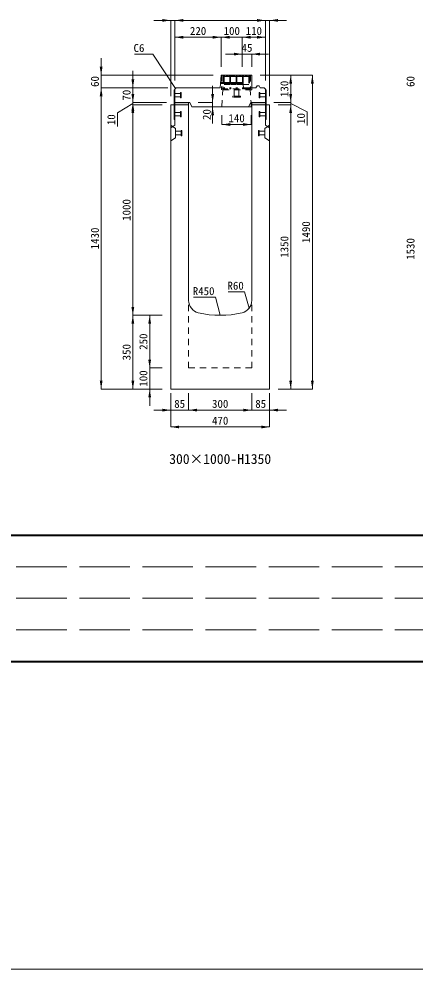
# Model space of a CAD drawing. Units: millimetres at full size, sheet at 1:40. Extents: x -1934 to 44546, y -100881 to -70395.
# Drawn here: x 32669 to 34551, y -100881 to -96372 of the extents above; entities that cross this region are included whole.
import ezdxf
from ezdxf.enums import TextEntityAlignment as Align

# ---------------------------------------------------------------- set-up
doc = ezdxf.new("R2010")
doc.units = ezdxf.units.MM
doc.header["$LTSCALE"] = 40
for name, pattern in [('CHAIN_DOUBLE_DASH', [23.5, 12, -1.5, 3.5, -1.5, 3.5, -1.5]), ('DASHED', [7.5, 6, -1.5]), ('USER1', [1.35, 0.75, -0.6]), ('USER2', [1.35, 0.75, -0.6])]:
    doc.linetypes.add(name, pattern=pattern)
for name, color, linetype, lineweight in [('0_2', 7, 'Continuous', 13), ('インサート', 92, 'USER2', 9), ('グレーチング', 7, 'USER2', 5), ('プレート', 7, 'USER1', 9), ('モルタル', 7, 'Continuous', 9), ('受枠', 3, 'USER2', 5), ('図枠', 7, 'Continuous', 5), ('寸法線', 7, 'Continuous', 9), ('引出線', 4, 'Continuous', 9), ('本体', 2, 'Continuous', 13), ('補助線', 8, 'CHAIN_DOUBLE_DASH', 5)]:
    doc.layers.add(name, color=color, linetype=linetype, lineweight=lineweight)
doc.layers.add('ハッチング_モルタル', color=30, linetype='Continuous')
doc.styles.add('ＭＳ ゴシック', font='')
doc.styles.get('ＭＳ ゴシック').set_extended_font_data('MS Gothic')

# ---------------------------------------------------------------- blocks, each defined once
blk = doc.blocks.new('filled_arrow')
at = {"color": 0, "linetype": 'Continuous', "lineweight": -2}
blk.add_solid([(7.5, 1.25), (0, 0), (7.5, -1.25)], dxfattribs=at)

msp = doc.modelspace()

# ---------------------------------------------------------------- hatches: boundary and pattern name
at = {"layer": 'ハッチング_モルタル'}
for points in [[(33409.82, -96768.55), (33409.82, -96778.55), (33474.82, -96778.55), (33474.82, -96768.55)], [(33774.82, -96768.55), (33774.82, -96778.55), (33839.82, -96778.55), (33839.82, -96768.55)]]:
    msp.add_hatch(color=256, dxfattribs=at).paths.add_polyline_path(points)

# ---------------------------------------------------------------- linework, layer by layer
at = {"layer": '0_2', "color": 1}
msp.add_line((-1933.8, -100881.49), (44545.54, -100881.49), dxfattribs=at)
at = {"layer": 'インサート'}
for p, q in [((33409.82, -96725.05), (33436.82, -96725.05)), ((33409.82, -96725.05), (33409.82, -96742.05)), ((33439.82, -96721.05), (33436.82, -96721.05)), ((33436.82, -96721.05), (33436.82, -96746.05)), ((33439.82, -96746.05), (33439.82, -96721.05)), ((33809.82, -96721.05), (33812.82, -96721.05)), ((33809.82, -96746.05), (33809.82, -96721.05)), ((33812.82, -96721.05), (33812.82, -96746.05)), ((33839.82, -96725.05), (33812.82, -96725.05)), ((33839.82, -96725.05), (33839.82, -96742.05)), ((33409.82, -96742.05), (33436.82, -96742.05)), ((33436.82, -96746.05), (33439.82, -96746.05)), ((33812.82, -96746.05), (33809.82, -96746.05)), ((33839.82, -96742.05), (33812.82, -96742.05)), ((33409.82, -96815.04), (33436.82, -96815.04)), ((33409.82, -96815.04), (33409.82, -96832.04)), ((33439.82, -96811.04), (33436.82, -96811.04)), ((33436.82, -96811.04), (33436.82, -96836.04)), ((33439.82, -96836.04), (33439.82, -96811.04)), ((33809.82, -96811.05), (33812.82, -96811.05)), ((33809.82, -96836.05), (33809.82, -96811.05)), ((33812.82, -96811.05), (33812.82, -96836.05)), ((33839.82, -96815.05), (33812.82, -96815.05)), ((33839.82, -96815.05), (33839.82, -96832.05)), ((33409.82, -96832.04), (33436.82, -96832.04)), ((33436.82, -96836.04), (33439.82, -96836.04)), ((33812.82, -96836.05), (33809.82, -96836.05)), ((33839.82, -96832.05), (33812.82, -96832.05))]:
    msp.add_line(p, q, dxfattribs=at)
at = {"layer": 'インサート', "linetype": 'Continuous', "lineweight": 5}
for p, q in [((33412.82, -96922.05), (33412.82, -96905.05)), ((33439.82, -96905.05), (33412.82, -96905.05)), ((33439.82, -96926.05), (33439.82, -96901.05)), ((33442.82, -96901.05), (33439.82, -96901.05)), ((33442.82, -96926.05), (33442.82, -96901.05)), ((33806.82, -96901.05), (33806.82, -96926.05)), ((33806.82, -96901.05), (33809.82, -96901.05)), ((33809.82, -96901.05), (33809.82, -96926.05)), ((33809.82, -96905.05), (33836.82, -96905.05)), ((33836.82, -96905.05), (33836.82, -96922.05)), ((33439.82, -96922.05), (33412.82, -96922.05)), ((33442.82, -96926.05), (33439.82, -96926.05)), ((33806.82, -96926.05), (33809.82, -96926.05)), ((33809.82, -96922.05), (33836.82, -96922.05))]:
    msp.add_line(p, q, dxfattribs=at)
at = {"layer": 'グレーチング'}
for p, q in [((33765.32, -96639.05), (33640.32, -96639.05)), ((33640.32, -96639.05), (33640.32, -96645.05)), ((33645.32, -96639.05), (33645.32, -96645.05)), ((33645.32, -96645.05), (33670.32, -96639.05)), ((33670.32, -96639.05), (33670.32, -96645.05)), ((33675.32, -96639.05), (33675.32, -96645.05)), ((33675.32, -96645.05), (33700.32, -96639.05)), ((33700.32, -96639.05), (33700.32, -96645.05)), ((33705.32, -96639.05), (33705.32, -96645.05)), ((33705.32, -96645.05), (33730.32, -96639.05)), ((33730.32, -96639.05), (33730.32, -96645.05)), ((33735.32, -96639.05), (33735.32, -96645.05)), ((33735.32, -96645.05), (33760.32, -96639.05)), ((33760.32, -96639.05), (33760.32, -96645.05)), ((33765.32, -96639.05), (33765.32, -96645.05)), ((33640.32, -96645.05), (33641.32, -96646.05)), ((33641.32, -96646.05), (33641.32, -96697.05)), ((33645.32, -96645.05), (33644.32, -96646.05)), ((33644.32, -96646.05), (33644.32, -96697.05)), ((33644.32, -96683.05), (33671.32, -96683.05)), ((33645.32, -96645.05), (33670.32, -96645.05)), ((33670.32, -96645.05), (33671.32, -96646.05)), ((33671.32, -96646.05), (33671.32, -96697.05)), ((33675.32, -96645.05), (33674.32, -96646.05)), ((33674.32, -96646.05), (33674.32, -96697.05)), ((33674.32, -96683.05), (33701.32, -96683.05)), ((33675.32, -96645.05), (33700.32, -96645.05)), ((33700.32, -96645.05), (33701.32, -96646.05)), ((33701.32, -96646.05), (33701.32, -96697.05)), ((33705.32, -96645.05), (33704.32, -96646.05)), ((33704.32, -96646.05), (33704.32, -96697.05)), ((33704.32, -96683.05), (33731.32, -96683.05)), ((33705.32, -96645.05), (33730.32, -96645.05)), ((33730.32, -96645.05), (33731.32, -96646.05)), ((33731.32, -96646.05), (33731.32, -96697.05)), ((33735.32, -96645.05), (33734.32, -96646.05)), ((33734.32, -96646.05), (33734.32, -96697.05)), ((33734.32, -96683.05), (33761.32, -96683.05)), ((33735.32, -96645.05), (33760.32, -96645.05)), ((33760.32, -96645.05), (33761.32, -96646.05)), ((33761.32, -96646.05), (33761.32, -96697.05)), ((33765.32, -96645.05), (33764.32, -96646.05)), ((33764.32, -96646.05), (33764.32, -96697.05)), ((33640.32, -96698.05), (33641.32, -96697.05)), ((33640.32, -96704.05), (33640.32, -96698.05)), ((33640.32, -96704.05), (33645.32, -96704.05)), ((33645.32, -96698.05), (33644.32, -96697.05)), ((33645.32, -96704.05), (33645.32, -96698.05)), ((33670.32, -96698.05), (33671.32, -96697.05)), ((33670.32, -96704.05), (33670.32, -96698.05)), ((33670.32, -96704.05), (33675.32, -96704.05)), ((33675.32, -96698.05), (33674.32, -96697.05)), ((33675.32, -96704.05), (33675.32, -96698.05)), ((33700.32, -96698.05), (33701.32, -96697.05)), ((33700.32, -96704.05), (33700.32, -96698.05)), ((33700.32, -96704.05), (33705.32, -96704.05)), ((33705.32, -96698.05), (33704.32, -96697.05)), ((33705.32, -96704.05), (33705.32, -96698.05)), ((33730.32, -96698.05), (33731.32, -96697.05)), ((33730.32, -96704.05), (33730.32, -96698.05)), ((33730.32, -96704.05), (33735.32, -96704.05)), ((33735.32, -96698.05), (33734.32, -96697.05)), ((33735.32, -96704.05), (33735.32, -96698.05)), ((33760.32, -96698.05), (33761.32, -96697.05)), ((33760.32, -96704.05), (33760.32, -96698.05)), ((33760.32, -96704.05), (33765.32, -96704.05)), ((33765.32, -96698.05), (33764.32, -96697.05)), ((33765.32, -96704.05), (33765.32, -96698.05))]:
    msp.add_line(p, q, dxfattribs=at)
at = {"layer": 'プレート'}
for p, q in [((33409.82, -96718.54), (33406.62, -96718.54)), ((33843.02, -96718.54), (33839.82, -96718.54)), ((33409.82, -96763.54), (33406.62, -96763.54)), ((33843.02, -96763.54), (33839.82, -96763.54)), ((33409.82, -96793.54), (33406.62, -96793.54)), ((33843.02, -96793.54), (33839.82, -96793.54)), ((33409.82, -96838.55), (33406.62, -96838.55)), ((33843.02, -96838.55), (33839.82, -96838.55))]:
    msp.add_line(p, q, dxfattribs=at)
at = {"layer": 'プレート', "linetype": 'Continuous'}
for points in [[(33406.62, -96848.55), (33406.62, -96708.54), (33409.82, -96708.54), (33409.82, -96848.55)], [(33839.82, -96848.55), (33839.82, -96708.54), (33843.02, -96708.54), (33843.02, -96848.55)]]:
    msp.add_lwpolyline(points, close=True, dxfattribs=at)
at = {"layer": 'モルタル', "lineweight": 13}
msp.add_lwpolyline([(33409.82, -96768.55), (33474.82, -96768.55), (33474.82, -96778.55), (33409.82, -96778.55)], close=True, dxfattribs=at)
at = {"layer": 'モルタル'}
msp.add_lwpolyline([(33774.82, -96768.55), (33839.82, -96768.55), (33839.82, -96778.55), (33774.82, -96778.55)], close=True, dxfattribs=at)
at = {"layer": '受枠', "linetype": 'Continuous'}
for q in [(33630.82, -96638.55), (33774.82, -96698.55)]:
    msp.add_line((33774.82, -96638.55), q, dxfattribs=at)
at = {"layer": '受枠'}
for p, q in [((33630.82, -96638.55), (33630.82, -96708.55)), ((33636.82, -96638.55), (33636.82, -96704.05)), ((33768.82, -96638.55), (33768.82, -96704.05)), ((33630.82, -96704.05), (33774.82, -96704.05)), ((33774.82, -96708.55), (33630.82, -96708.55)), ((33691.49, -96738.21), (33691.49, -96708.55)), ((33714.16, -96738.21), (33714.16, -96708.55)), ((33774.82, -96698.55), (33774.82, -96708.55)), ((33684.96, -96739.28), (33684.96, -96742.48)), ((33719.62, -96738.21), (33686.02, -96738.21)), ((33719.62, -96743.54), (33686.02, -96743.54)), ((33720.69, -96739.28), (33720.69, -96742.48))]:
    msp.add_line(p, q, dxfattribs=at)
for centre, start, end in [((33686.02, -96739.28), 90, 180), ((33686.02, -96742.48), 180, 270), ((33719.62, -96739.28), 0, 90), ((33719.62, -96742.48), 270, 0)]:
    msp.add_arc(centre, 1.07, start, end, dxfattribs=at)
at = {"layer": '図枠', "lineweight": 40}
for p, q in [((28345.54, -98821.84), (43945.54, -98821.84)), ((28345.54, -99421.84), (43945.54, -99421.84))]:
    msp.add_line(p, q, dxfattribs=at)
at = {"layer": '図枠', "linetype": 'DASHED', "lineweight": 9}
for p, q in [((34995.54, -98971.84), (28745.54, -98971.84)), ((34995.54, -99121.84), (28745.54, -99121.84)), ((34995.54, -99271.84), (28745.54, -99271.84))]:
    msp.add_line(p, q, dxfattribs=at)
at = {"layer": '寸法線'}
for p, q in [((33489.82, -96378.55), (33309.82, -96378.55)), ((33389.82, -96738.55), (33389.82, -96378.55)), ((33409.82, -96378.55), (33839.82, -96378.55)), ((33409.82, -96664.55), (33409.82, -96378.55)), ((33409.82, -96664.55), (33409.82, -96378.55)), ((33759.82, -96378.55), (33939.82, -96378.55)), ((33839.82, -96664.55), (33839.82, -96378.55)), ((33839.82, -96664.55), (33839.82, -96378.55)), ((33859.82, -96738.55), (33859.82, -96378.55)), ((33409.82, -96458.55), (33629.82, -96458.55)), ((33409.82, -96664.55), (33409.82, -96458.55)), ((33629.82, -96598.55), (33629.82, -96458.55)), ((33809.82, -96458.55), (33629.82, -96458.55)), ((33629.82, -96598.55), (33629.82, -96458.55)), ((33729.82, -96458.55), (33839.82, -96458.55)), ((33729.82, -96598.55), (33729.82, -96458.55)), ((33839.82, -96664.55), (33839.82, -96458.55)), ((33854.82, -96538.55), (33649.82, -96538.55)), ((33729.82, -96598.55), (33729.82, -96538.55)), ((33774.82, -96598.55), (33774.82, -96538.55)), ((33059.22, -96558.55), (33059.22, -96778.55)), ((33729.82, -96598.55), (33729.82, -96568.55)), ((33590.82, -96638.55), (33059.22, -96638.55)), ((33209.82, -96848.55), (33209.82, -96618.55)), ((33814.82, -96638.55), (34062.81, -96638.55)), ((33814.82, -96638.55), (33959.82, -96638.55)), ((33959.82, -96768.55), (33959.82, -96638.55)), ((34062.81, -98128.55), (34062.81, -96638.55)), ((33059.22, -98128.55), (33059.22, -96698.55)), ((33376.82, -96698.55), (33059.22, -96698.55)), ((33375.82, -96698.55), (33059.22, -96698.55)), ((33209.82, -96688.55), (33209.82, -96858.55)), ((33375.82, -96698.55), (33209.82, -96698.55)), ((33588.79, -96688.55), (33588.79, -96868.55)), ((33959.82, -96688.55), (33959.82, -96858.55)), ((33209.82, -96773.55), (33137.22, -96817.58)), ((33369.82, -96768.55), (33209.82, -96768.55)), ((33369.82, -96768.55), (33209.82, -96768.55)), ((33519.82, -96768.55), (33588.79, -96768.55)), ((33879.82, -96768.55), (33959.82, -96768.55)), ((33879.82, -96768.55), (33959.82, -96768.55)), ((33959.82, -96773.55), (34038.85, -96811.97)), ((33137.22, -96817.58), (33137.22, -96882.45)), ((33209.82, -97778.55), (33209.82, -96778.55)), ((33349.82, -96778.55), (33209.82, -96778.55)), ((33349.82, -96778.55), (33209.82, -96778.55)), ((33529.82, -96788.55), (33588.79, -96788.55)), ((33899.82, -96778.55), (33959.82, -96778.55)), ((33899.82, -96778.55), (33959.82, -96778.55)), ((33959.82, -98128.55), (33959.82, -96778.55)), ((34038.85, -96811.97), (34038.85, -96876.84)), ((33632.82, -96828.55), (33632.82, -96872.77)), ((33772.82, -96828.55), (33772.82, -96872.77)), ((33632.82, -96872.77), (33772.82, -96872.77)), ((33349.82, -97778.55), (33209.82, -97778.55)), ((33209.82, -98128.55), (33209.82, -97778.55)), ((33349.82, -97778.55), (33209.82, -97778.55)), ((33289.82, -98028.55), (33289.82, -97778.55)), ((33349.82, -97778.55), (33289.82, -97778.55)), ((33289.82, -98208.55), (33289.82, -97948.55)), ((33349.82, -98028.55), (33289.82, -98028.55)), ((33349.82, -98028.55), (33289.82, -98028.55)), ((33349.82, -98128.55), (33059.22, -98128.55)), ((33349.82, -98128.55), (33209.82, -98128.55)), ((33349.82, -98128.55), (33289.82, -98128.55)), ((33899.82, -98128.55), (34062.81, -98128.55)), ((33899.82, -98128.55), (33959.82, -98128.55)), ((33389.82, -98148.55), (33389.82, -98228.55)), ((33389.82, -98148.55), (33389.82, -98308.55)), ((33474.82, -98148.55), (33474.82, -98228.55)), ((33474.82, -98148.55), (33474.82, -98228.55)), ((33774.82, -98148.55), (33774.82, -98228.55)), ((33774.82, -98148.55), (33774.82, -98228.55)), ((33859.82, -98148.55), (33859.82, -98228.55)), ((33859.82, -98148.55), (33859.82, -98308.55)), ((33309.82, -98228.55), (33554.82, -98228.55)), ((33474.82, -98228.55), (33774.82, -98228.55)), ((33694.82, -98228.55), (33939.82, -98228.55)), ((33389.82, -98308.55), (33859.82, -98308.55))]:
    msp.add_line(p, q, dxfattribs=at)
at = {"layer": '引出線'}
for points in [[(33412.82, -96701.55), (33304.83, -96538.55), (33217.72, -96538.55)], [(33761.89, -97745.23), (33740.88, -97666.81), (33663.38, -97666.81)], [(33624.82, -97778.55), (33601.8, -97692.62), (33498.31, -97692.62)]]:
    msp.add_lwpolyline(points, dxfattribs=at)
at = {"layer": '本体'}
for p, q in [((33624.82, -96698.55), (33629.82, -96638.55)), ((33629.82, -96638.55), (33666.82, -96638.55)), ((33666.82, -96638.55), (33669.82, -96641.55)), ((33689.82, -96641.55), (33692.82, -96638.55)), ((33692.82, -96638.55), (33729.82, -96638.55)), ((33729.82, -96638.55), (33734.82, -96698.55)), ((33733.07, -96677.55), (33626.57, -96677.55)), ((33732.74, -96673.55), (33626.91, -96673.55)), ((33669.82, -96641.55), (33689.82, -96641.55)), ((33409.82, -96704.55), (33415.82, -96698.55)), ((33409.82, -96704.55), (33409.82, -96768.55)), ((33415.82, -96698.55), (33624.82, -96698.55)), ((33734.82, -96698.55), (33794.82, -96698.55)), ((33794.82, -96698.55), (33799.82, -96688.55)), ((33799.82, -96688.55), (33809.82, -96688.55)), ((33809.82, -96688.55), (33814.82, -96698.55)), ((33814.82, -96698.55), (33833.82, -96698.55)), ((33833.82, -96698.55), (33839.82, -96704.55)), ((33839.82, -96704.55), (33839.82, -96768.55)), ((33409.82, -96768.55), (33479.82, -96768.55)), ((33479.82, -96768.55), (33489.82, -96788.55)), ((33769.82, -96768.55), (33759.82, -96788.55)), ((33769.82, -96768.55), (33839.82, -96768.55)), ((33489.82, -96788.55), (33759.82, -96788.55))]:
    msp.add_line(p, q, dxfattribs=at)
at = {"layer": '本体', "linetype": 'USER2', "lineweight": 9}
for p, q in [((33637.82, -96704.05), (33632.82, -96788.55)), ((33767.82, -96704.05), (33771.64, -96768.55))]:
    msp.add_line(p, q, dxfattribs=at)
at = {"layer": '本体', "lineweight": 20}
for p, q in [((33389.82, -98128.55), (33389.82, -96778.55)), ((33389.82, -96778.55), (33474.82, -96778.55)), ((33409.82, -96778.55), (33474.82, -96778.55)), ((33409.82, -96778.55), (33409.82, -96875.55)), ((33474.82, -97708.13), (33474.82, -96778.55)), ((33774.82, -97708.02), (33774.82, -96778.55)), ((33774.82, -96778.55), (33859.82, -96778.55)), ((33839.82, -96778.55), (33839.82, -96875.55)), ((33859.82, -98128.55), (33859.82, -96778.55)), ((33389.82, -96888.05), (33409.82, -96875.55)), ((33389.82, -96876.55), (33412.82, -96891.05)), ((33412.82, -96936.05), (33412.82, -96891.05)), ((33836.82, -96891.05), (33859.82, -96876.55)), ((33836.82, -96936.05), (33836.82, -96891.05)), ((33859.82, -96888.05), (33839.82, -96875.55)), ((33412.82, -96936.05), (33389.82, -96950.55)), ((33859.82, -96950.55), (33836.82, -96936.05)), ((33389.82, -98128.55), (33859.82, -98128.55))]:
    msp.add_line(p, q, dxfattribs=at)
at = {"layer": '本体', "linetype": 'USER2', "lineweight": 20}
for p, q in [((33474.82, -98028.55), (33474.82, -97708.13)), ((33774.82, -98028.55), (33774.82, -97708.02))]:
    msp.add_line(p, q, dxfattribs=at)
at = {"layer": '本体', "linetype": 'USER1', "lineweight": 20}
msp.add_line((33474.82, -98028.55), (33774.82, -98028.55), dxfattribs=at)
at = {"layer": '本体', "lineweight": 20}
for centre, radius, start, end in [((33534.82, -97708.02), 60, 180, 256.65766), ((33714.82, -97708.02), 60, 283.34239, 0), ((33624.82, -97328.55), 450, 256.65766, 283.34239)]:
    msp.add_arc(centre, radius, start, end, dxfattribs=at)
at = {"layer": '補助線'}
for p in [(33771.64, -96768.55), (33759.82, -96788.55)]:
    msp.add_line(p, (33772.82, -96788.55), dxfattribs=at)

# ---------------------------------------------------------------- block references
at = {"layer": '寸法線', "xscale": 5.33, "yscale": 5.33}
for p, rotation in [((33389.82, -96378.55), 180), ((33839.82, -96378.55), 180), ((33839.82, -96378.55), 180), ((33629.82, -96458.55), 180), ((33839.82, -96458.55), 180), ((33729.82, -96538.55), 180), ((33059.22, -96638.55), 90), ((33959.82, -96638.55), 270), ((34062.81, -96638.55), 270), ((33209.82, -96698.55), 90), ((33059.22, -96698.55), 270), ((33059.22, -96698.55), 270), ((33209.82, -96768.55), 90), ((33588.79, -96768.55), 90), ((33959.82, -96768.55), 90), ((33959.82, -96768.55), 90), ((33209.82, -96768.55), 270), ((33209.82, -96778.55), 270), ((33209.82, -96778.55), 270), ((33588.79, -96788.55), 270), ((33959.82, -96778.55), 270), ((33959.82, -96778.55), 270), ((33772.82, -96872.77), 180), ((33209.82, -97778.55), 90), ((33209.82, -97778.55), 270), ((33289.82, -97778.55), 270), ((33289.82, -98028.55), 90), ((33289.82, -98028.55), 90), ((33059.22, -98128.55), 90), ((33209.82, -98128.55), 90), ((33289.82, -98128.55), 270), ((33959.82, -98128.55), 90), ((34062.81, -98128.55), 90), ((33389.82, -98228.55), 180), ((33774.82, -98228.55), 180), ((33774.82, -98228.55), 180), ((33859.82, -98308.55), 180)]:
    msp.add_blockref('filled_arrow', p, dxfattribs=dict(at, rotation=rotation))
for p in [(33409.82, -96378.55), (33409.82, -96378.55), (33859.82, -96378.55), (33409.82, -96458.55), (33629.82, -96458.55), (33729.82, -96458.55), (33729.82, -96458.55), (33774.82, -96538.55), (33632.82, -96872.77), (33474.82, -98228.55), (33474.82, -98228.55), (33859.82, -98228.55), (33389.82, -98308.55)]:
    msp.add_blockref('filled_arrow', p, dxfattribs=at)
at = {"layer": '引出線', "xscale": 0.133, "yscale": 0.133}
for p, rotation in [((33412.82, -96701.55), 123.5), ((33761.89, -97745.23), 105), ((33624.82, -97778.55), 105)]:
    msp.add_blockref('filled_arrow', p, dxfattribs=dict(at, rotation=rotation))

# ---------------------------------------------------------------- texts
at = {"layer": '0_2', "style": 'ＭＳ ゴシック'}
msp.add_text('300×1000-H1350', height=47.47, dxfattribs=at).set_placement((33624.82, -98460.38), align=Align.MIDDLE_CENTER)
at = {"layer": '寸法線', "style": 'ＭＳ ゴシック'}
for s, p in [('220', (33519.82, -96428.55)), ('100', (33679.82, -96428.55)), ('110', (33784.82, -96428.55)), ('45', (33752.32, -96508.55)), ('140', (33702.82, -96842.77)), ('85', (33432.32, -98198.55)), ('300', (33624.82, -98198.55)), ('85', (33817.32, -98198.55)), ('470', (33624.82, -98278.55))]:
    msp.add_text(s, height=37.98, dxfattribs=at).set_placement(p, align=Align.MIDDLE_CENTER)
for s, p in [('60', (33029.22, -96668.55)), ('130', (33929.82, -96703.55)), ('60', (34529.22, -96668.55)), ('70', (33179.82, -96733.55)), ('20', (33560.79, -96825.55)), ('10', (33107.22, -96850.02)), ('10', (34008.85, -96844.41)), ('1000', (33179.82, -97278.55)), ('1490', (34032.81, -97383.55)), ('1430', (33029.22, -97413.55)), ('1350', (33929.82, -97453.55)), ('1530', (34529.22, -97463.55)), ('250', (33259.82, -97903.55)), ('350', (33179.82, -97953.55)), ('100', (33259.82, -98078.55))]:
    msp.add_text(s, height=37.98, rotation=90, dxfattribs=at).set_placement(p, align=Align.MIDDLE_CENTER)
at = {"layer": '引出線', "style": 'ＭＳ ゴシック'}
for s, p in [('C6', (33264.83, -96490.55)), ('R60', (33736.88, -97618.81)), ('R450', (33597.8, -97644.62))]:
    msp.add_text(s, height=37.98, dxfattribs=at).set_placement(p, align=Align.TOP_RIGHT)

doc.saveas('drawing.dxf')
